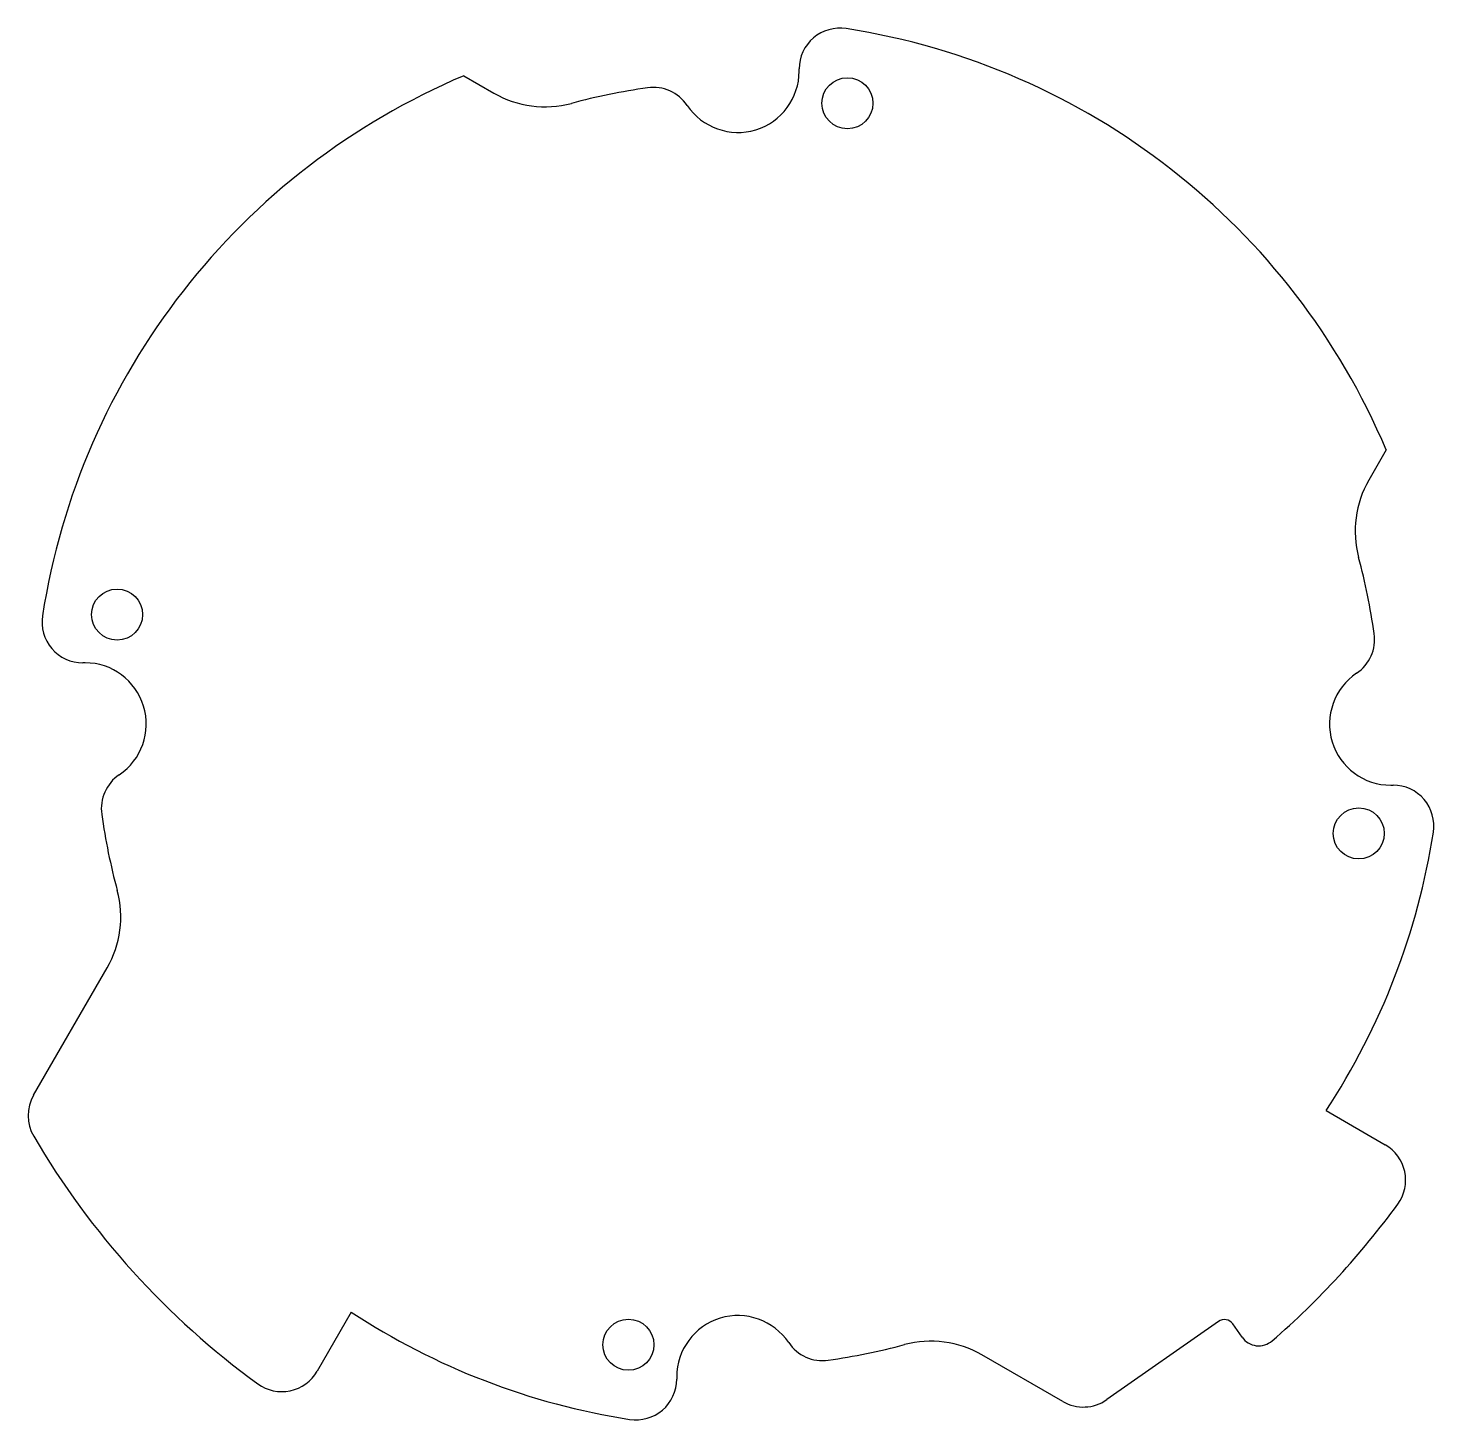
# Model space of a CAD drawing. Header units: millimetres. Extents: x 15.2 to 84.1, y 15.9 to 84.1.
import ezdxf

# ---------------------------------------------------------------- set-up
doc = ezdxf.new("R2010")
doc.units = ezdxf.units.MM
doc.header["$LTSCALE"] = 19.36
doc.layers.get('0').update_dxf_attribs({"linetype": 'CONTINUOUS'})
doc.layers.add('1__AXES', color=7, linetype='CONTINUOUS')

msp = doc.modelspace()

# ---------------------------------------------------------------- linework, layer by layer
at = {"color": 7, "linetype": 'CONTINUOUS'}
for p, q in [((53, 82), (53, 82.113)), ((36.563, 81.776), (38.04, 80.923)), ((81.776, 63.437), (80.923, 61.96)), ((18, 53), (17.887, 53)), ((82, 47), (82.113, 47)), ((15.475, 31.801), (19.077, 38.04)), ((78.828, 31.047), (81.726, 29.374)), ((31.047, 21.172), (29.374, 18.274)), ((73.557, 20.716), (68.077, 16.879)), ((74.709, 19.942), (74.253, 20.593)), ((65.93, 16.785), (61.96, 19.077)), ((47, 18), (47, 17.887))]:
    msp.add_line(p, q, dxfattribs=at)
for centre, radius, start, end in [((55, 82.113), 2, 81.15012, 180), ((50, 50), 34.5, 22.92223, 81.15012), ((50, 82), 3, 213.9586, 360), ((50, 50), 34.5, 112.92223, 171.15012), ((40.54, 85.253), 5, 240, 285.02086), ((50, 50), 31.5, 98.0816, 105.02086), ((45.853, 79.207), 2, 33.9586, 98.0816), ((85.253, 59.46), 5, 150, 195.02086), ((50, 50), 31.5, 8.0816, 15.02086), ((17.887, 55), 2, 171.15012, 270), ((79.207, 54.147), 2, 303.9586, 8.0816), ((18, 50), 3, 303.9586, 90), ((82, 50), 3, 123.9586, 270), ((20.793, 45.853), 2, 123.9586, 188.0816), ((82.113, 45), 2, 351.15012, 90), ((50, 50), 31.5, 188.0816, 195.02086), ((50, 50), 34.5, 326.67664, 351.15012), ((14.747, 40.54), 5, 330, 15.02086), ((17.207, 30.801), 2, 150, 210.3476), ((50, 50), 40, 210.3476, 233.95767), ((80.726, 27.641), 2, 323.95767, 60), ((50, 50), 40, 310.88684, 323.95767), ((50, 50), 34.5, 236.67664, 261.15012), ((50, 18), 3, 33.9586, 180), ((73.844, 20.306), 0.5, 35, 125), ((54.147, 20.793), 2, 213.9586, 278.0816), ((50, 50), 31.5, 278.0816, 285.02086), ((59.46, 14.747), 5, 60, 105.02086), ((75.528, 20.516), 1, 215, 310.88684), ((27.641, 19.274), 2, 233.95767, 330), ((45, 17.887), 2, 261.15012, 360), ((66.93, 18.517), 2, 240, 305)]:
    msp.add_arc(centre, radius, start, end, dxfattribs=at)
at = {"layer": '1__AXES', "color": 7, "linetype": 'CONTINUOUS'}
for centre in [(55.366, 80.431), (19.569, 55.366), (80.431, 44.634), (44.634, 19.569)]:
    msp.add_circle(centre, 1.25, dxfattribs=at)

doc.saveas('drawing.dxf')
